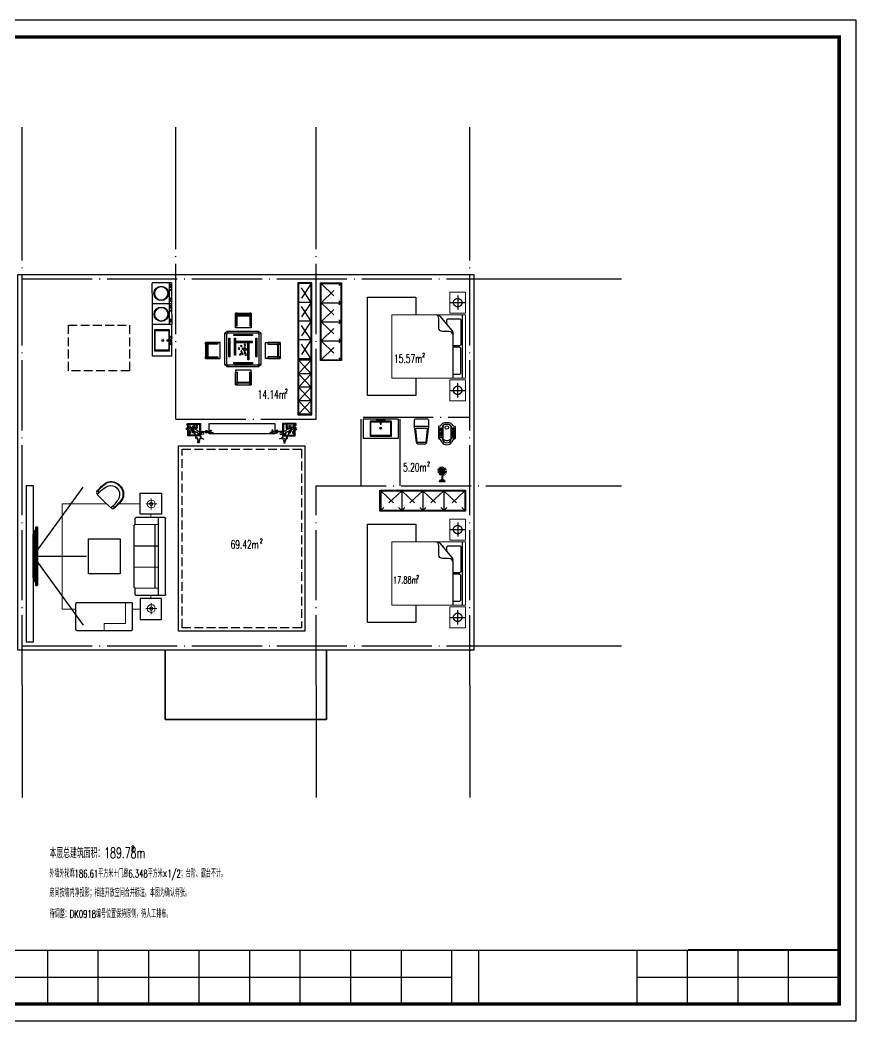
# Model space of a CAD drawing. Extents: x 21921 to 62241, y 14962 to 43474.
# Drawn here: x 38412 to 62241, y 14962 to 43474 of the extents above; entities that cross this region are included whole.
import ezdxf

# ---------------------------------------------------------------- set-up
doc = ezdxf.new("R2010")
doc.units = 0
doc.header["$LTSCALE"] = 1000
doc.header["$MEASUREMENT"] = 0
doc.linetypes.add('DASH', pattern=[0.35, 0.25, -0.1])
doc.linetypes.add('DOTE', pattern=[2.42, 2, -0.2, 0.02, -0.2])
for name, color, linetype in [('0-家具', 252, 'Continuous'), ('A-AXIS', 3, 'Continuous'), ('A-DOTE', 1, 'Continuous'), ('A-房间名称', 7, 'Continuous'), ('A-立面看线', 7, 'Continuous'), ('图框固定块', 3, 'Continuous'), ('平-家具', 252, 'Continuous')]:
    doc.layers.add(name, color=color, linetype=linetype)
doc.styles.add('_TCH_WINDOW', font='SIMPLEX', dxfattribs={"height": 3.5, "bigfont": 'GBCBIG'})
doc.styles.add('黑体', font='simhei.ttf', dxfattribs={"width": 0.8})

# ---------------------------------------------------------------- blocks, each defined once
blk = doc.blocks.new('A$C55307E0A')
for p, q in [((293, 651), (316, 742)), ((293, 650), (316, 741)), ((294, 806), (324, 857)), ((294, 806), (324, 856)), ((308, 784), (294, 806)), ((308, 785), (294, 806)), ((297, 650), (320, 742)), ((297, 649), (320, 741)), ((299, 806), (329, 856)), ((299, 806), (329, 855)), ((312, 786), (299, 806)), ((312, 787), (299, 806)), ((316, 742), (308, 785)), ((316, 741), (308, 784)), ((320, 742), (312, 787)), ((320, 741), (312, 786)), ((322, 891), (320, 969)), ((322, 892), (320, 969)), ((324, 857), (322, 892)), ((324, 856), (322, 891)), ((326, 892), (324, 969)), ((326, 892), (324, 968)), ((329, 855), (326, 892)), ((329, 856), (326, 892)), ((177, 262), (232, 369)), ((177, 261), (232, 368)), ((180, 259), (235, 367)), ((180, 258), (236, 366)), ((232, 368), (250, 395)), ((232, 369), (250, 395)), ((235, 367), (251, 390)), ((236, 366), (251, 390)), ((250, 395), (261, 392)), ((250, 395), (261, 392)), ((251, 390), (263, 387)), ((251, 390), (263, 387)), ((261, 392), (278, 435)), ((261, 392), (278, 435)), ((263, 387), (282, 434)), ((263, 387), (282, 433)), ((278, 435), (292, 480)), ((278, 435), (292, 479)), ((281, 290), (320, 405)), ((281, 289), (321, 404)), ((282, 433), (296, 479)), ((282, 434), (296, 479)), ((284, 563), (293, 651)), ((292, 480), (284, 563)), ((285, 563), (293, 650)), ((292, 479), (285, 563)), ((285, 288), (323, 401)), ((285, 287), (324, 400)), ((289, 563), (297, 650)), ((289, 563), (297, 649)), ((296, 479), (289, 563)), ((296, 479), (289, 563)), ((320, 405), (339, 405)), ((321, 404), (339, 404)), ((323, 401), (340, 401)), ((324, 400), (340, 400)), ((339, 404), (390, 431)), ((339, 405), (389, 431)), ((340, 400), (392, 428)), ((340, 401), (392, 428)), ((389, 431), (435, 491)), ((390, 431), (436, 490)), ((392, 428), (438, 487)), ((392, 428), (438, 487)), ((435, 491), (496, 517)), ((436, 490), (496, 517)), ((438, 487), (498, 513)), ((438, 487), (498, 513)), ((488, 350), (509, 361)), ((488, 351), (509, 361)), ((489, 347), (511, 358)), ((489, 346), (511, 357)), ((496, 517), (522, 525)), ((496, 517), (521, 525)), ((498, 513), (525, 522)), ((498, 513), (525, 522)), ((509, 361), (541, 386)), ((509, 361), (541, 385)), ((511, 357), (543, 382)), ((511, 358), (543, 382)), ((521, 525), (541, 573)), ((522, 525), (542, 572)), ((525, 522), (545, 571)), ((525, 522), (545, 571)), ((541, 573), (556, 622)), ((541, 386), (576, 403)), ((541, 385), (576, 402)), ((542, 572), (556, 622)), ((543, 382), (578, 399)), ((543, 382), (578, 399)), ((545, 571), (560, 621)), ((545, 571), (560, 621)), ((576, 402), (605, 413)), ((576, 403), (605, 413)), ((578, 399), (607, 410)), ((578, 399), (607, 409)), ((605, 413), (619, 427)), ((605, 413), (619, 427)), ((607, 410), (621, 424)), ((607, 409), (621, 423)), ((619, 427), (644, 434)), ((619, 427), (644, 434)), ((621, 423), (649, 431)), ((621, 424), (649, 431)), ((640, 444), (637, 455)), ((640, 445), (637, 455)), ((644, 434), (640, 445)), ((644, 434), (640, 444)), ((644, 446), (641, 457)), ((644, 446), (641, 456)), ((649, 431), (644, 446)), ((649, 431), (644, 446)), ((77, 216), (177, 262)), ((77, 216), (177, 261)), ((78, 213), (180, 259)), ((78, 212), (180, 258)), ((128, 203), (187, 234)), ((128, 202), (187, 233)), ((130, 199), (188, 230)), ((130, 199), (189, 229)), ((134, 180), (247, 218)), ((134, 180), (247, 218)), ((135, 176), (248, 214)), ((135, 176), (248, 214)), ((187, 234), (227, 241)), ((187, 233), (227, 240)), ((188, 230), (229, 237)), ((189, 229), (229, 236)), ((227, 241), (281, 290)), ((227, 240), (281, 289)), ((229, 237), (285, 288)), ((229, 236), (285, 287)), ((247, 218), (268, 222)), ((247, 218), (268, 221)), ((248, 214), (270, 218)), ((248, 214), (270, 217)), ((268, 221), (325, 267)), ((268, 222), (325, 267)), ((270, 217), (328, 264)), ((270, 218), (328, 264)), ((325, 267), (354, 302)), ((325, 267), (353, 302)), ((328, 264), (356, 298)), ((328, 264), (355, 298)), ((353, 302), (385, 302)), ((354, 302), (385, 302)), ((355, 298), (386, 298)), ((356, 298), (386, 297)), ((385, 302), (442, 337)), ((385, 302), (442, 336)), ((386, 298), (443, 333)), ((386, 297), (443, 332)), ((442, 337), (467, 337)), ((442, 336), (467, 336)), ((443, 333), (468, 333)), ((443, 332), (468, 332)), ((467, 337), (481, 351)), ((467, 336), (481, 350)), ((468, 333), (482, 347)), ((468, 332), (483, 346)), ((481, 351), (488, 351)), ((481, 350), (488, 350)), ((482, 347), (489, 347)), ((483, 346), (489, 346))]:
    blk.add_line(p, q)
at = {"linetype": 'ByBlock'}
for points in [[(450, 59), (0, 59), (0, 509), (450, 509)], [(420, 89), (30, 89), (30, 479), (420, 479)], [(415, 94), (35, 94), (35, 474), (415, 474)]]:
    blk.add_lwpolyline(points, close=True, dxfattribs=at)
for centre, major_axis, start_param, end_param in [((263, 872), (18.3, 18.3), 1.570796326795093, 7.853981633974677), ((263, 872), (18.3, 18.3), 1.570796326795093, 7.853981633974677), ((284, 720), (24.4, 24.4), 1.570796326794746, 7.853981633974332), ((319, 717), (24.4, 24.4), 1.570796326795043, 7.853981633974628), ((85, 366), (18.3, 18.3), 1.570796326795093, 7.853981633974677), ((85, 367), (18.3, 18.3), 1.570796326795093, 7.853981633974677), ((155, 365), (18.3, 18.3), 1.570796326794698, 7.853981633974283), ((155, 364), (18.3, 18.3), 1.570796326794696, 7.853981633974282), ((162, 345), (18.3, 18.3), 1.570796326794896, 7.853981633974483), ((162, 345), (18.3, 18.3), 1.570796326794896, 7.853981633974483), ((350, 568), (29.3, 29.3), 1.570796326794896, 7.853981633974483), ((350, 568), (29.3, 29.3), 1.570796326794896, 7.853981633974483), ((513, 354), (18.3, 18.3), 1.570796326794896, 7.853981633974483), ((513, 353), (18.3, 18.3), 1.570796326794896, 7.853981633974483), ((525, 522), (18.3, 18.3), 1.570796326794696, 7.853981633974282), ((525, 522), (18.3, 18.3), 1.570796326795093, 7.853981633974677), ((585, 452), (24.4, 24.4), 1.570796326795043, 7.853981633974628), ((665, 439), (24.4, 24.4), 1.570796326794746, 7.853981633974332), ((42, 53), (24.4, 24.4), 1.570796326794746, 7.853981633974332), ((108, 118), (24.4, 24.4), 1.570796326794746, 7.853981633974332), ((134, 261), (18.3, 18.3), 1.570796326794698, 7.853981633974283), ((134, 261), (18.3, 18.3), 1.570796326795093, 7.853981633974677), ((179, 165), (24.4, 24.4), 1.570796326795043, 7.853981633974628), ((191, 34), (24.4, 24.4), 1.570796326795043, 7.853981633974628), ((246, 212), (24.4, 24.4), 1.570796326794746, 7.853981633974332), ((283, 243), (24.4, 24.4), 1.570796326795043, 7.853981633974628), ((292, 99), (24.4, 24.4), 1.570796326795043, 7.853981633974628), ((317, 259), (24.4, 24.4), 1.570796326795043, 7.853981633974628), ((329, 128), (24.4, 24.4), 1.570796326795043, 7.853981633974628), ((371, 85), (24.4, 24.4), 1.570796326795043, 7.853981633974628)]:
    blk.add_ellipse(centre, major_axis=major_axis, ratio=1, start_param=start_param, end_param=end_param)
for points in [[(78, 253), (82, 257), (94, 264), (115, 300), (70, 284), (73, 263), (82, 251), (89, 254), (91, 255)], [(78, 253), (83, 256), (94, 263), (116, 299), (70, 284), (73, 262), (83, 251), (89, 254), (91, 255)]]:
    blk.add_open_spline(points, degree=3, knots=[0, 0, 0, 0, 18.939068, 45.64144, 76.750306, 92.899398, 105.831724, 112.480908, 112.480908, 112.480908, 112.480908])
blk = doc.blocks.new('juyy')
at = {"layer": '平-家具'}
blk.add_lwpolyline([(724658, -1216106), (726526, -1216106), (726526, -1216406), (724658, -1216406)], close=True, dxfattribs=at)
at = {"layer": '0-家具', "yscale": 0.7999999992549426, "zscale": 0.7999999992549426}
for p, xscale, rotation in [((724001, -1216106), 0.7999999992549426, 270.0000001553273), ((727155, -1216106), -0.7999999992549426, 89.99999984467273)]:
    blk.add_blockref('A$C55307E0A', p, dxfattribs=dict(at, xscale=xscale, rotation=rotation))
blk = doc.blocks.new('*U13')
for p, q in [((-1078, 0), (1077, 0)), ((-1108, -30), (-1108, -840)), ((1107, -30), (1107, -840)), ((-2109, -2527), (-2109, -977)), ((-2079, -947), (-1339, -947)), ((-1078, -870), (-907, -870)), ((-878, -900), (877, -900)), ((908, -870), (1077, -870)), ((500, -1296), (-500, -1296)), ((-500, -1296), (-500, -2196)), ((500, -2196), (500, -1296)), ((1415, -1532), (1380, -1567)), ((1380, -1567), (1570, -1758)), ((1761, -1948), (1570, -1758)), ((1796, -1913), (1761, -1948)), ((-500, -2196), (500, -2196))]:
    blk.add_line(p, q)
at = {"color": 8, "linetype": 'Continuous', "lineweight": 0}
for p, q in [((-1485, -253), (-1485, -568)), ((-907, -200), (-907, -870)), ((-302, -900), (-302, -200)), ((908, -200), (908, -870)), ((1494, -253), (1494, -568)), ((-1643, -411), (-1328, -411)), ((-1200, -422), (-1108, -422)), ((1200, -422), (1107, -422)), ((1336, -411), (1651, -411))]:
    blk.add_line(p, q, dxfattribs=at)
at = {"color": 8}
for p, q in [((-1108, -200), (1107, -200)), ((302, -900), (302, -200)), ((-907, -300), (908, -300))]:
    blk.add_line(p, q, dxfattribs=at)
for points in [[(-1800, -122), (-1200, -122), (-1200, -722), (-1800, -722)], [(1800, -722), (1800, -122), (1200, -122), (1200, -722)]]:
    blk.add_lwpolyline(points, close=True)
at = {"color": 8, "linetype": 'Continuous', "lineweight": 0}
for points in [[(-1500, -947), (-1500, -722)], [(1500, -722), (1500, -1331)], [(-1309, -1147), (-1909, -1147), (-1909, -1752), (-2109, -1752)], [(1500, -1688), (1500, -2950), (-1500, -2950), (-1500, -2557)]]:
    blk.add_lwpolyline(points, dxfattribs=at)
for points in [[(-1309, -2527), (-1309, -1147), (-1309, -977)], [(-2079, -2557), (-1909, -2557), (-1339, -2557)]]:
    blk.add_lwpolyline(points)
for centre, radius in [((-1485, -411), 112), ((-1485, -411), 45), ((1494, -411), 112), ((1494, -411), 45)]:
    blk.add_circle(centre, radius, dxfattribs=at)
for centre in [(1390, -1506), (1821, -1938)]:
    blk.add_circle(centre, 35.7)
for centre, radius, start, end in [((-1078, -30), 30, 90, 180), ((1077, -30), 30, 0, 90), ((-1078, -840), 30, 180, 270), ((1077, -840), 30, 270, 0), ((-2079, -977), 30, 90, 180), ((-1339, -977), 30, 0, 90), ((-878, -870), 30, 180, 270), ((877, -870), 30, 270, 0), ((2200, -2101), 1040, 122.145, 143.4036), ((2060, -2088), 852, 116.5367, 139.2237), ((1774, -1531), 335, 42.1576, 112.3255), ((1768, -1564), 254, 45.6073, 110.4154), ((1764, -1560), 254, 339.5846, 44.3927), ((1797, -1554), 335, 337.6745, 47.8424), ((1240, -1268), 852, 310.7763, 333.4633), ((1226, -1128), 1040, 306.5964, 327.855), ((-2079, -2527), 30, 180, 270), ((-1339, -2527), 30, 270, 0)]:
    blk.add_arc(centre, radius, start, end)
for centre, radius, start, end in [((2200, -2101), 1020, 122.2426, 141.8762), ((1774, -1531), 315, 42.1576, 112.0166), ((1797, -1554), 315, 337.9834, 47.8424), ((1226, -1128), 1020, 308.1238, 327.7574)]:
    blk.add_arc(centre, radius, start, end, dxfattribs=at)
blk = doc.blocks.new('设计行-电视')
at = {"color": 251, "linetype": 'DASH', "ltscale": 400}
for p, q in [((76528, 13447), (74729, 12147)), ((76698, 13447), (76698, 12047)), ((76868, 13447), (78668, 12147))]:
    blk.add_line(p, q, dxfattribs=at)
for p, q in [((75863, 13491), (77533, 13491)), ((75863, 13491), (75863, 13461)), ((77512, 13447), (75885, 13447)), ((77533, 13491), (77533, 13461))]:
    blk.add_line(p, q)
at = {"color": 250}
blk.add_line((75863, 13461), (77533, 13461), dxfattribs=at)
at = {"color": 8}
for p, q in [((76082, 13567), (75918, 13491)), ((76082, 13567), (77315, 13567)), ((77315, 13567), (77479, 13491))]:
    blk.add_line(p, q, dxfattribs=at)
at = {"color": 251}
for p, q in [((75942, 13502), (77455, 13502)), ((76046, 13527), (77351, 13527))]:
    blk.add_line(p, q, dxfattribs=at)
blk.add_ellipse((75885, 13461), major_axis=(-21.8, 0), ratio=0.666667, start_param=0, end_param=1.570796)
at = {"extrusion": (0, 0, -1)}
blk.add_ellipse((77512, 13461), major_axis=(21.8, 0), ratio=0.666667, start_param=0, end_param=1.570796, dxfattribs=at)
blk = doc.blocks.new('*U16')
at = {"color": 8, "linetype": 'DASH', "ltscale": 333}
for p, q in [((-1450, -225), (-1050, -225)), ((-1250, -425), (-1250, -25)), ((1450, -225), (1050, -225)), ((1250, -425), (1250, -25))]:
    blk.add_line(p, q, dxfattribs=at)
blk.add_line((-900, -100), (900, -100))
at = {"lineweight": 9}
for points in [[(-900, -2100), (900, -2100), (900, 0), (-900, 0)], [(1550, 0), (1550, -450), (950, -450), (950, 0)], [(-1550, 0), (-1550, -450), (-950, -450), (-950, 0)]]:
    blk.add_lwpolyline(points, close=True, dxfattribs=at)
at = {"color": 8}
for points in [[(-627, -534), (-740, -534, -0.414214), (-790, -484), (-790, -184, -0.414214), (-740, -134), (-70, -134, -0.414214), (-20, -184), (-20, -366)], [(790, -366), (790, -185, 0.414214), (740, -135), (70, -135, 0.414214), (20, -185), (20, -366)]]:
    blk.add_lwpolyline(points, format="xyb", dxfattribs=at)
for points in [[(-900, -809, -0.222259), (-864, -732), (-454, -389, -0.175773), (-390, -366), (900, -366)], [(-350, -366, 0.337868), (-426, -466), (-426, -662, -0.414214), (-526, -762), (-800, -762, 0.414214), (-900, -862)]]:
    blk.add_lwpolyline(points, format="xyb")
blk.add_lwpolyline([(900, -1413), (1400, -1413), (1400, -2800), (-1400, -2800), (-1400, -1413), (-900, -1413)], dxfattribs=at)
at = {"color": 8, "linetype": 'DASH', "ltscale": 333}
for centre in [(-1250, -225), (1250, -225)]:
    blk.add_circle(centre, 120, dxfattribs=at)
blk = doc.blocks.new('*U18')
for p, q in [((2440, 0), (0, 0)), ((0, 0), (0, -600)), ((2440, -600), (2440, 0)), ((0, -600), (2440, -600))]:
    blk.add_line(p, q)
at = {"color": 8, "linetype": 'Continuous'}
for p, q in [((2420, -20), (20, -20)), ((20, -20), (20, -580)), ((620, -20), (620, -580)), ((1220, -20), (1220, -580)), ((1820, -20), (1820, -580)), ((2420, -20), (2420, -580)), ((20, -580), (2420, -580))]:
    blk.add_line(p, q, dxfattribs=at)
at = {"color": 8, "linetype": 'DASH', "ltscale": 2}
for p, q in [((620, -20), (20, -580)), ((20, -20), (620, -580)), ((620, -20), (1220, -580)), ((1220, -20), (620, -580)), ((1820, -20), (1220, -580)), ((1220, -20), (1820, -580)), ((1820, -20), (2420, -580)), ((2420, -20), (1820, -580))]:
    blk.add_line(p, q, dxfattribs=at)
at = {"color": 8, "linetype": 'DASH', "ltscale": 90}
blk.add_line((2420, -20), (2420, -580), dxfattribs=at)
blk = doc.blocks.new('*U26')
for p, q in [((0, 449), (64, 512)), ((0, -449), (0, 449)), ((64, 512), (961, 512)), ((961, 512), (1025, 449)), ((1025, 449), (1025, -449)), ((64, -512), (0, -449)), ((961, -512), (64, -512)), ((1025, -449), (961, -512))]:
    blk.add_line(p, q)
at = {"color": 8}
for p, q in [((0, 449), (57, 425)), ((57, 425), (87, 456)), ((57, -425), (57, 425)), ((87, 456), (64, 512)), ((87, 456), (938, 456)), ((274, -172), (274, 304)), ((274, 304), (307, 304)), ((307, 304), (307, -172)), ((938, 456), (961, 512)), ((938, 456), (968, 425)), ((968, 425), (1025, 449)), ((968, 425), (968, -425)), ((312, 180), (312, 220)), ((312, 220), (782, 220)), ((782, 180), (312, 180)), ((409, 36), (384, 22)), ((384, 22), (404, -14)), ((429, 0), (409, 36)), ((469, 111), (447, 93)), ((447, 93), (473, 61)), ((495, 79), (469, 111)), ((473, 61), (495, 79)), ((494, 27), (482, 1)), ((482, 1), (520, -16)), ((531, 10), (494, 27)), ((520, -16), (531, 10)), ((581, 61), (543, 44)), ((543, 44), (554, 18)), ((571, 145), (549, 128)), ((549, 128), (574, 95)), ((554, 18), (592, 35)), ((596, 112), (571, 145)), ((574, 95), (596, 112)), ((592, 35), (581, 61)), ((615, 6), (582, -19)), ((632, -17), (615, 6)), ((653, -305), (653, 170)), ((653, 170), (689, 170)), ((689, 170), (689, -305)), ((782, 220), (782, 180)), ((307, -172), (274, -172)), ((404, -14), (429, 0)), ((451, -133), (416, -155)), ((416, -155), (431, -179)), ((431, -179), (466, -158)), ((466, -158), (451, -133)), ((482, -52), (455, -60)), ((455, -60), (466, -99)), ((466, -99), (493, -92)), ((489, -112), (475, -136)), ((475, -136), (510, -157)), ((493, -92), (482, -52)), ((525, -133), (489, -112)), ((510, -157), (525, -133)), ((551, -4), (527, -18)), ((527, -18), (548, -54)), ((548, -54), (572, -39)), ((582, -78), (548, -101)), ((548, -101), (563, -124)), ((572, -39), (551, -4)), ((563, -124), (598, -102)), ((607, -143), (573, -167)), ((573, -167), (589, -190)), ((582, -19), (599, -42)), ((598, -102), (582, -78)), ((589, -190), (623, -166)), ((599, -42), (632, -17)), ((623, -166), (607, -143)), ((0, -449), (57, -425)), ((87, -456), (57, -425)), ((87, -456), (64, -512)), ((938, -456), (87, -456)), ((689, -305), (653, -305)), ((968, -425), (938, -456)), ((938, -456), (961, -512)), ((968, -425), (1025, -449))]:
    blk.add_line(p, q, dxfattribs=at)
for points in [[(304, 600), (304, 1020), (754, 1020), (754, 600)], [(349, 664), (349, 1020), (304, 1020), (304, 664)], [(709, 945), (709, 975), (349, 975), (349, 945)], [(754, 664), (754, 1020), (709, 1020), (709, 664)], [(-134, 183), (-554, 183), (-554, -267), (-134, -267)], [(-198, 138), (-554, 138), (-554, 183), (-198, 183)], [(-479, -222), (-509, -222), (-509, 138), (-479, 138)], [(1159, 183), (1579, 183), (1579, -267), (1159, -267)], [(1223, 138), (1579, 138), (1579, 183), (1223, 183)], [(1504, -222), (1534, -222), (1534, 138), (1504, 138)], [(-198, -267), (-554, -267), (-554, -222), (-198, -222)], [(1223, -267), (1579, -267), (1579, -222), (1223, -222)], [(304, -600), (304, -1020), (754, -1020), (754, -600)], [(349, -664), (349, -1020), (304, -1020), (304, -664)], [(754, -664), (754, -1020), (709, -1020), (709, -664)], [(709, -945), (709, -975), (349, -975), (349, -945)]]:
    blk.add_lwpolyline(points, close=True)
for points in [[(112, -220), (112, 310), (142, 310), (142, -220)], [(257, 410), (787, 410), (787, 380), (257, 380)], [(887, -220), (887, 310), (917, 310), (917, -220)], [(257, -388), (787, -388), (787, -418), (257, -418)]]:
    blk.add_lwpolyline(points, close=True, dxfattribs=at)
blk = doc.blocks.new('*U27')
for p, q in [((2180, 0), (0, 0)), ((0, 0), (0, -400)), ((2180, -400), (2180, 0)), ((0, -400), (2180, -400))]:
    blk.add_line(p, q)
at = {"color": 8, "linetype": 'Continuous'}
for p, q in [((2160, -20), (20, -20)), ((20, -20), (20, -380)), ((555, -20), (555, -380)), ((1090, -20), (1090, -380)), ((1625, -20), (1625, -380)), ((2160, -20), (2160, -380)), ((20, -380), (2160, -380))]:
    blk.add_line(p, q, dxfattribs=at)
at = {"color": 8, "linetype": 'DASH', "ltscale": 2}
for p, q in [((555, -20), (20, -380)), ((20, -20), (555, -380)), ((555, -20), (1090, -380)), ((1090, -20), (555, -380)), ((1625, -20), (1090, -380)), ((1090, -20), (1625, -380)), ((1625, -20), (2160, -380)), ((2160, -20), (1625, -380))]:
    blk.add_line(p, q, dxfattribs=at)
at = {"color": 8, "linetype": 'DASH', "ltscale": 90}
blk.add_line((2160, -20), (2160, -380), dxfattribs=at)
blk = doc.blocks.new('*U28')
for p, q in [((1580, 0), (0, 0)), ((0, 0), (0, -400)), ((1580, -400), (1580, 0)), ((0, -400), (1580, -400))]:
    blk.add_line(p, q)
at = {"color": 8, "linetype": 'Continuous'}
for p, q in [((1560, -20), (20, -20)), ((20, -20), (20, -380)), ((405, -20), (405, -380)), ((790, -20), (790, -380)), ((1175, -20), (1175, -380)), ((1560, -20), (1560, -380)), ((20, -380), (1560, -380))]:
    blk.add_line(p, q, dxfattribs=at)
at = {"color": 8, "linetype": 'DASH', "ltscale": 2}
for p, q in [((405, -20), (20, -380)), ((20, -20), (405, -380)), ((405, -20), (790, -380)), ((790, -20), (405, -380)), ((1175, -20), (790, -380)), ((790, -20), (1175, -380)), ((1175, -20), (1560, -380)), ((1560, -20), (1175, -380))]:
    blk.add_line(p, q, dxfattribs=at)
at = {"color": 8, "linetype": 'DASH', "ltscale": 90}
blk.add_line((1560, -20), (1560, -380), dxfattribs=at)
blk = doc.blocks.new('*U29')
for p, q in [((2212, 0), (0, 0)), ((0, 0), (0, -600)), ((2212, -600), (2212, 0)), ((0, -600), (2212, -600))]:
    blk.add_line(p, q)
at = {"color": 8, "linetype": 'Continuous'}
for p, q in [((2192, -20), (20, -20)), ((20, -20), (20, -580)), ((563, -20), (563, -580)), ((1106, -20), (1106, -580)), ((1649, -20), (1649, -580)), ((2192, -20), (2192, -580)), ((20, -580), (2192, -580))]:
    blk.add_line(p, q, dxfattribs=at)
at = {"color": 8, "linetype": 'DASH', "ltscale": 2}
for p, q in [((563, -20), (20, -580)), ((20, -20), (563, -580)), ((563, -20), (1106, -580)), ((1106, -20), (563, -580)), ((1649, -20), (1106, -580)), ((1106, -20), (1649, -580)), ((1649, -20), (2192, -580)), ((2192, -20), (1649, -580))]:
    blk.add_line(p, q, dxfattribs=at)
at = {"color": 8, "linetype": 'DASH', "ltscale": 90}
blk.add_line((2192, -20), (2192, -580), dxfattribs=at)
blk = doc.blocks.new('A$C240E34F7')
at = {"layer": '图框固定块'}
h = blk.add_hatch(color=256, dxfattribs=at)
h.dxf.hatch_style = 1
h.paths.add_polyline_path([(7, 946), (6, 951), (6, 955), (6, 960), (13, 973), (15, 975), (33, 979), (38, 979), (54, 973), (55, 972), (61, 958), (61, 945), (12, 945)], flags=16)
h.paths.add_polyline_path([(125, 927), (130, 927), (130, 954), (125, 954), (125, 950), (124, 946), (119, 945), (65, 945), (65, 958), (130, 979), (130, 996), (125, 996), (125, 992), (124, 989), (120, 986), (64, 968), (64, 970), (55, 983), (50, 986), (31, 990), (24, 989), (9, 982), (5, 976), (1, 961), (1, 927), (6, 927), (6, 931), (7, 934), (12, 936), (119, 936), (124, 934), (125, 931)])
h = blk.add_hatch(color=256, dxfattribs=at)
h.dxf.hatch_style = 1
h.paths.add_polyline_path([(28, 835), (27, 838), (1, 832), (1, 773), (6, 773), (6, 776), (7, 780), (12, 781), (119, 781), (124, 780), (125, 777), (125, 773), (130, 773), (130, 834), (100, 840), (99, 837), (104, 836), (118, 828), (120, 826), (125, 812), (125, 796), (124, 793), (119, 791), (63, 791), (63, 808), (67, 817), (79, 820), (82, 820), (82, 823), (39, 823), (39, 820), (43, 820), (55, 817), (58, 808), (58, 791), (12, 791), (7, 793), (6, 796), (6, 813), (11, 825), (13, 826)])
h = blk.add_hatch(color=256, dxfattribs=at)
h.paths.add_polyline_path([(462, 1008), (174, 1008), (174, 720), (462, 720)])
h.paths.add_polyline_path([(822, 1008), (534, 1008), (534, 720), (711, 720, -0.070732), (822, 821)])
h.paths.add_polyline_path([(1182, 1008), (894, 1008), (894, 862, -0.139684), (1182, 910)])
h.paths.add_polyline_path([(462, 648), (174, 648), (174, 360), (462, 360)])
h.paths.add_polyline_path([(661, 648), (534, 648), (534, 360), (589, 360, -0.142119)])
h.paths.add_polyline_path([(597, 288), (534, 288), (534, 0), (749, 0, -0.156548)])
h.paths.add_polyline_path([(462, 288), (174, 288), (174, 0), (462, 0)])
h = blk.add_hatch(color=256, dxfattribs=at)
h.dxf.hatch_style = 1
h.paths.add_polyline_path([(6, 617), (1, 617), (1, 643), (6, 643), (6, 640), (8, 636), (14, 636), (100, 653), (100, 654), (16, 672), (8, 672), (6, 667), (6, 666), (1, 666), (1, 687), (6, 687), (6, 685), (8, 681), (16, 677), (130, 652), (130, 649), (69, 637), (38, 631), (17, 627), (8, 625), (6, 620)])
h = blk.add_hatch(color=256, dxfattribs=at)
h.dxf.hatch_style = 1
h.paths.add_polyline_path([(28, 528), (27, 531), (1, 525), (1, 466), (6, 466), (6, 469), (7, 473), (12, 474), (119, 474), (124, 473), (125, 469), (125, 466), (130, 466), (130, 526), (100, 533), (99, 530), (104, 529), (118, 520), (120, 519), (125, 505), (125, 489), (124, 486), (119, 484), (63, 484), (63, 501), (67, 510), (79, 513), (82, 513), (82, 516), (39, 516), (39, 513), (43, 513), (55, 510), (58, 501), (58, 484), (12, 484), (7, 486), (6, 489), (6, 506), (11, 518), (13, 519)])
h = blk.add_hatch(color=256, dxfattribs=at)
h.dxf.hatch_style = 1
h.paths.add_polyline_path([(7, 332), (6, 336), (6, 341), (6, 346), (13, 359), (15, 360), (33, 364), (38, 364), (54, 358), (55, 358), (61, 344), (61, 331), (12, 331)], flags=16)
h.paths.add_polyline_path([(125, 313), (130, 313), (130, 339), (125, 339), (125, 336), (124, 332), (119, 331), (65, 331), (65, 343), (130, 364), (130, 381), (125, 381), (125, 378), (124, 375), (120, 372), (65, 354), (64, 356), (55, 369), (50, 372), (32, 375), (24, 375), (9, 368), (5, 362), (2, 346), (2, 313), (6, 313), (6, 316), (7, 320), (12, 321), (119, 321), (124, 320), (125, 316)])
h = blk.add_hatch(color=256, dxfattribs=at)
h.dxf.hatch_style = 1
h.paths.add_polyline_path([(5, 193), (7, 201), (21, 210), (26, 212), (43, 215), (64, 216), (65, 216), (79, 215), (99, 213), (113, 210), (120, 205), (127, 193), (125, 187), (112, 177), (105, 174), (87, 171), (67, 170), (65, 170), (64, 170), (54, 170), (34, 172), (20, 176), (11, 181)], flags=16)
h.paths.add_polyline_path([(0, 193), (4, 206), (18, 217), (19, 217), (35, 223), (54, 226), (65, 226), (86, 225), (104, 221), (113, 217), (127, 206), (131, 193), (127, 180), (113, 169), (98, 163), (80, 160), (65, 159), (45, 161), (27, 165), (18, 169), (5, 179)])
h = blk.add_hatch(color=256, dxfattribs=at)
h.dxf.hatch_style = 1
h.paths.add_polyline_path([(38, 23), (12, 23), (7, 25), (6, 28), (6, 46), (12, 60), (14, 62), (30, 71), (29, 74), (2, 67), (2, 4), (6, 4), (6, 7), (7, 12), (12, 13), (40, 13)])
h.paths.add_polyline_path([(130, 33), (125, 33), (125, 28), (124, 25), (119, 23), (65, 23), (65, 43), (69, 52), (83, 54), (86, 54), (86, 58), (42, 58), (42, 54), (46, 54), (56, 52), (60, 43), (60, 23), (38, 23), (40, 13), (119, 13), (124, 12), (125, 8), (125, 4), (130, 4)])
for points in [[(125, 927), (130, 927), (130, 954), (125, 954), (125, 950), (124, 946), (119, 945), (65, 945), (65, 958), (130, 979), (130, 996), (125, 996), (125, 992), (124, 989), (120, 986), (64, 968), (64, 970), (55, 983), (50, 986), (31, 990), (24, 989), (9, 982), (5, 976), (1, 961), (1, 927), (6, 927), (6, 931), (7, 934), (12, 936), (119, 936), (124, 934), (125, 931), (125, 927)], [(28, 835), (27, 838), (1, 832), (1, 773), (6, 773), (6, 776), (7, 780), (12, 781), (119, 781), (124, 780), (125, 777), (125, 773), (130, 773), (130, 834), (100, 840), (99, 837), (104, 836), (118, 828), (120, 826), (125, 812), (125, 796), (124, 793), (119, 791), (63, 791), (63, 808), (67, 817), (79, 820), (82, 820), (82, 823), (39, 823), (39, 820), (43, 820), (55, 817), (58, 808), (58, 791), (12, 791), (7, 793), (6, 796), (6, 813), (11, 825), (13, 826), (28, 835)], [(7, 946), (6, 951), (6, 955), (6, 960), (13, 973), (15, 975), (33, 979), (38, 979), (54, 973), (55, 972), (61, 958), (61, 945), (12, 945), (7, 946)], [(6, 617), (1, 617), (1, 643), (6, 643), (6, 640), (8, 636), (14, 636), (100, 653), (100, 654), (16, 672), (8, 672), (6, 667), (6, 666), (1, 666), (1, 687), (6, 687), (6, 685), (8, 681), (16, 677), (130, 652), (130, 649), (69, 637), (38, 631), (17, 627), (8, 625), (6, 620), (6, 617)], [(28, 528), (27, 531), (1, 525), (1, 466), (6, 466), (6, 469), (7, 473), (12, 474), (119, 474), (124, 473), (125, 469), (125, 466), (130, 466), (130, 526), (100, 533), (99, 530), (104, 529), (118, 520), (120, 519), (125, 505), (125, 489), (124, 486), (119, 484), (63, 484), (63, 501), (67, 510), (79, 513), (82, 513), (82, 516), (39, 516), (39, 513), (43, 513), (55, 510), (58, 501), (58, 484), (12, 484), (7, 486), (6, 489), (6, 506), (11, 518), (13, 519), (28, 528)], [(125, 313), (130, 313), (130, 339), (125, 339), (125, 336), (124, 332), (119, 331), (65, 331), (65, 343), (130, 364), (130, 381), (125, 381), (125, 378), (124, 375), (120, 372), (65, 354), (64, 356), (55, 369), (50, 372), (32, 375), (24, 375), (9, 368), (5, 362), (2, 346), (2, 313), (6, 313), (6, 316), (7, 320), (12, 321), (119, 321), (124, 320), (125, 316), (125, 313)], [(0, 193), (0, 193), (4, 206), (18, 217), (19, 217), (35, 223), (54, 226), (65, 226), (86, 225), (104, 221), (113, 217), (127, 206), (131, 193), (127, 180), (113, 169), (98, 163), (80, 160), (65, 159), (45, 161), (27, 165), (18, 169), (5, 179), (0, 193)], [(130, 4), (130, 33), (125, 33), (125, 28), (124, 25), (119, 23), (65, 23), (65, 43), (69, 52), (83, 54), (86, 54), (86, 58), (42, 58), (42, 54), (46, 54), (56, 52), (60, 43), (60, 23), (12, 23), (7, 25), (6, 28), (6, 46), (12, 60), (14, 62), (30, 71), (29, 74), (2, 67), (2, 4), (6, 4), (6, 7), (7, 12), (12, 13), (119, 13), (124, 12), (125, 8), (125, 4), (130, 4)], [(5, 193), (7, 201), (21, 210), (26, 212), (43, 215), (64, 216), (65, 216), (79, 215), (99, 213), (113, 210), (120, 205), (127, 193), (125, 187), (112, 177), (105, 174), (87, 171), (67, 170), (65, 170), (64, 170), (54, 170), (34, 172), (20, 176), (11, 181), (5, 193)], [(7, 332), (6, 336), (6, 341), (6, 346), (13, 359), (15, 360), (33, 364), (38, 364), (54, 358), (55, 358), (61, 344), (61, 331), (12, 331), (7, 332)]]:
    blk.add_lwpolyline(points, dxfattribs=at)
for points in [[(174, 1008), (462, 1008), (462, 720), (174, 720)], [(534, 1008), (822, 1008), (822, 720), (534, 720)], [(894, 1008), (1182, 1008), (1182, 720), (894, 720)], [(174, 648), (462, 648), (462, 360), (174, 360)], [(534, 648), (822, 648), (822, 360), (534, 360)], [(894, 648), (1182, 648), (1182, 360), (894, 360)], [(174, 288), (462, 288), (462, 0), (174, 0)], [(534, 288), (822, 288), (822, 0), (534, 0)], [(894, 288), (1182, 288), (1182, 0), (894, 0)]]:
    blk.add_lwpolyline(points, close=True, dxfattribs=at)
for start, end in [(124.211, 140.3946), (83.4741, 115.2814), (149.8468, 182.2014), (189.9967, 225.586)]:
    blk.add_arc((1121, 380), 533, start, end, dxfattribs=at)
blk = doc.blocks.new('A$C8c0ea779')
h = blk.add_hatch(color=256)
edge = h.paths.add_edge_path()
edge.add_line((576, 273), (576, 408))
edge.add_line((576, 408), (441, 408))
edge.add_line((441, 408), (441, 273))
edge.add_line((441, 273), (576, 273))
blk.add_hatch(color=256).paths.add_polyline_path([(4219, 273), (4219, 408), (4084, 408), (4084, 273)])
for p, q in [((7520, 1620), (39020, 1620)), ((7520, 20), (7520, 1620)), ((9020, 20), (9020, 1620)), ((14020, 20), (14020, 1620)), ((14020, 20), (14020, 1620)), ((15520, 20), (15520, 1620)), ((17020, 20), (17020, 1620)), ((18520, 20), (18520, 1620)), ((18520, 20), (18520, 1620)), ((20020, 20), (20020, 1620)), ((21520, 20), (21520, 1620)), ((23020, 20), (23020, 1620)), ((24520, 20), (24520, 1620)), ((26020, 20), (26020, 1620)), ((27520, 20), (27520, 1620)), ((28320, 20), (28320, 1620)), ((33020, 20), (33020, 1620)), ((34520, 20), (34520, 1620)), ((34540, 1640), (39040, 1640)), ((36020, 20), (36020, 1620)), ((37520, 20), (37520, 1620)), ((7520, 820), (14020, 820)), ((14020, 820), (27520, 820)), ((33020, 820), (39020, 820))]:
    blk.add_line(p, q)
at = {"const_width": 40}
blk.add_lwpolyline([(20, 1620), (20, 20), (39020, 20), (39020, 1620)], close=True, dxfattribs=at)
for points in [[(441, 273), (576, 273), (576, 408), (441, 408)], [(4084, 273), (4219, 273), (4219, 408), (4084, 408)]]:
    blk.add_lwpolyline(points, close=True)
at = {"xscale": 0.8134920634920639, "yscale": 0.8134920634920639, "zscale": 0.8134920634920639}
blk.add_blockref('A$C240E34F7', (451, 633), dxfattribs=at)
at = {"style": '黑体'}
for s, height, width, p in [('湖南方圆乡墅建设设计有限公司', 333.33, 0.8, (1672, 1108)), ('FANGYUAN', 262.9, 0.67, (1710, 633)), ('VILLA', 262.9, 0.67, (2831, 633)), ('CONSTRUCTON', 262.87, 0.67, (3573, 633)), ('DESIGN', 262.9, 0.67, (5202, 633)), ('CO.,', 262.9, 0.67, (6099, 633)), ('LTD', 262.9, 0.67, (6615, 633)), ('@', 263, 0.67, (5035, 633))]:
    blk.add_text(s, height=height, dxfattribs=dict(at, width=width)).set_placement(p)
blk = doc.blocks.new('*U65')
at = {"linetype": 'Continuous'}
for p, q in [((451, 0), (-451, 0)), ((-451, 0), (-451, -550)), ((451, 0), (451, -550)), ((451, -550), (-451, -550))]:
    blk.add_line(p, q, dxfattribs=at)
for p, q in [((-300, -61), (-300, -490)), ((-102, -61), (-300, -61)), ((-130, -15), (-130, 0)), ((-102, -15), (-130, -15)), ((-63, -15), (-90, -15)), ((-14, -61), (-90, -61)), ((-63, -15), (-63, 0)), ((-45, -29), (-45, 0)), ((-14, -29), (-45, -29)), ((14, -21), (14, -116)), ((44, -29), (14, -29)), ((90, -61), (14, -61)), ((44, -29), (44, 0)), ((63, -15), (63, 0)), ((63, -15), (90, -15)), ((102, -15), (130, -15)), ((300, -61), (102, -61)), ((130, -15), (130, 0)), ((300, -61), (300, -490)), ((-300, -490), (300, -490))]:
    blk.add_line(p, q)
at = {"color": 8, "linetype": 'Continuous'}
blk.add_lwpolyline([(14, -81), (280, -81), (280, -470), (-280, -470), (-280, -81), (-14, -81)], dxfattribs=at)
for points in [[(-102, -69), (-102, 0), (-90, 0), (-90, -69)], [(14, -140), (14, -5), (-14, -5), (-14, -140)], [(102, -69), (102, 0), (90, 0), (90, -69)]]:
    blk.add_lwpolyline(points, close=True)
for centre in [(-96, -6), (96, -6)]:
    blk.add_circle(centre, 6.17)
for radius in [25, 15]:
    blk.add_circle((0, -256), radius, dxfattribs=at)
blk = doc.blocks.new('*U64')
blk.add_line((-298, 0), (-298, -550))
at = {"color": 8, "lineweight": 0}
for p, q in [((-297, -63), (297, -63)), ((-297, -69), (297, -69))]:
    blk.add_line(p, q, dxfattribs=at)
blk.add_lwpolyline([(-297, 0), (297, 0), (297, -550), (-297, -550)])
blk.add_lwpolyline([(128, -37), (227, -37), (227, -24), (128, -24)], close=True, dxfattribs=at)
for centre, radius in [((-242, -30), 16.8), ((-186, -30), 16.8), ((-1, -297), 185), ((-103, -30), 16.8)]:
    blk.add_circle(centre, radius, dxfattribs=at)
blk.add_circle((-1, -297), 205)
blk = doc.blocks.new('*U67')
at = {"linetype": 'Continuous'}
for p, q in [((500, 0), (-500, 0)), ((-500, 0), (-500, -550)), ((500, 0), (500, -550)), ((500, -550), (-500, -550))]:
    blk.add_line(p, q, dxfattribs=at)
for p, q in [((-300, -61), (-300, -490)), ((-102, -61), (-300, -61)), ((-130, -15), (-130, 0)), ((-102, -15), (-130, -15)), ((-63, -15), (-90, -15)), ((-14, -61), (-90, -61)), ((-63, -15), (-63, 0)), ((-45, -29), (-45, 0)), ((-14, -29), (-45, -29)), ((14, -21), (14, -116)), ((44, -29), (14, -29)), ((90, -61), (14, -61)), ((44, -29), (44, 0)), ((63, -15), (63, 0)), ((63, -15), (90, -15)), ((102, -15), (130, -15)), ((300, -61), (102, -61)), ((130, -15), (130, 0)), ((300, -61), (300, -490)), ((-300, -490), (300, -490))]:
    blk.add_line(p, q)
at = {"color": 8, "linetype": 'Continuous'}
blk.add_lwpolyline([(14, -81), (280, -81), (280, -470), (-280, -470), (-280, -81), (-14, -81)], dxfattribs=at)
for points in [[(-102, -69), (-102, 0), (-90, 0), (-90, -69)], [(14, -140), (14, -5), (-14, -5), (-14, -140)], [(102, -69), (102, 0), (90, 0), (90, -69)]]:
    blk.add_lwpolyline(points, close=True)
for centre in [(-96, -6), (96, -6)]:
    blk.add_circle(centre, 6.17)
for radius in [25, 15]:
    blk.add_circle((0, -256), radius, dxfattribs=at)
blk = doc.blocks.new('*U56')
at = {"color": 251, "linetype": 'DASH', "ltscale": 60}
for p, q in [((-80, -267), (-123, -249)), ((-61, -239), (-94, -206)), ((-33, -220), (-51, -177)), ((34, -219), (52, -176)), ((62, -238), (95, -205)), ((81, -266), (124, -249)), ((-86, -300), (-133, -300)), ((-79, -334), (-122, -351)), ((-61, -362), (-93, -395)), ((-32, -381), (-50, -423)), ((1, -387), (1, -433)), ((34, -380), (52, -423)), ((63, -361), (96, -394)), ((81, -333), (124, -351)), ((88, -300), (134, -300))]:
    blk.add_line(p, q, dxfattribs=at)
at = {"color": 8, "linetype": 'DASH', "ltscale": 60}
for p, q in [((-36, -285), (-80, -267)), ((-27, -272), (-61, -239)), ((-15, -263), (-33, -220)), ((16, -263), (34, -219)), ((29, -272), (62, -238)), ((38, -285), (81, -266)), ((-39, -300), (-86, -300)), ((-36, -315), (-79, -334)), ((-27, -328), (-61, -362)), ((-14, -337), (-32, -381)), ((1, -340), (1, -387)), ((16, -337), (34, -380)), ((29, -328), (63, -361)), ((38, -315), (81, -333)), ((41, -300), (88, -300))]:
    blk.add_line(p, q, dxfattribs=at)
at = {"color": 8}
for p, q in [((-60, -21), (-58, -45)), ((-58, -45), (-56, -45)), ((-56, -13), (-56, -7)), ((-52, -45), (-33, -45)), ((-32, -13), (-32, -7)), ((32, -13), (32, -7)), ((52, -45), (33, -45)), ((56, -13), (56, -7)), ((58, -45), (56, -45)), ((60, -21), (58, -45))]:
    blk.add_line(p, q, dxfattribs=at)
for p, q in [((-11, -300), (-11, -7)), ((13, -300), (13, -7))]:
    blk.add_line(p, q)
blk.add_lwpolyline([(-80, 0), (-80, -5, 2.688214), (-74, -7), (75, -7, 2.688214), (80, -5), (80, 0)], format="xyb", close=True)
for points in [[(-61, -20), (-61, -13), (-26, -13), (-29, -48), (-33, -48)], [(-52, -48), (-56, -48)], [(61, -20), (61, -13), (26, -13), (29, -48), (33, -48)], [(52, -48), (56, -48)]]:
    blk.add_lwpolyline(points, dxfattribs=at)
for points in [[(-61, -20, -0.246515), (-57, -27), (-56, -48)], [(-52, -48), (-50, -27, -1), (-35, -27), (-33, -48)], [(52, -48), (50, -27, 1), (35, -27), (33, -48)], [(61, -20, 0.246515), (57, -27), (56, -48)]]:
    blk.add_lwpolyline(points, format="xyb", dxfattribs=at)
for radius, start, end in [(40, 107.6267, 72.7115), (12, 180.1691, 0.1691)]:
    blk.add_arc((1, -300), radius, start, end)
at = {"color": 250}
blk.add_arc((1, -300), 30, 113.7473, 66.5909, dxfattribs=at)
blk = doc.blocks.new('*U62')
blk.add_line((-190, -210), (190, -210))
blk.add_lwpolyline([(-209, -214, -0.041757), (-210, -206), (-210, -50, -0.414214), (-160, 0), (160, 0, -0.414214), (210, -50), (210, -206, -0.041757), (209, -214), (152, -658, -0.366124), (102, -700), (-102, -700, -0.366124), (-152, -658), (-209, -214)], format="xyb")
at = {"color": 8}
blk.add_lwpolyline([(-102, -670), (102, -670, 0.366124), (122, -653), (164, -283, 0.463996), (144, -259), (-144, -259, 0.463996), (-164, -283), (-122, -653, 0.366124), (-102, -670)], format="xyb", dxfattribs=at)
for centre, start, end in [((-190, -190), 180, 270), ((190, -190), 270, 360)]:
    blk.add_arc(centre, 20, start, end)
blk = doc.blocks.new('*U54')
for p, q in [((70, 0), (-70, 0)), ((-242, -113), (-242, -431)), ((-120, -95), (-120, -449)), ((70, -45), (-70, -45)), ((120, -95), (120, -449)), ((242, -113), (242, -431))]:
    blk.add_line(p, q)
at = {"color": 8, "ltscale": 200}
for p, q in [((-212, -149), (-153, -149)), ((-153, -166), (-212, -166)), ((-212, -200), (-153, -200)), ((-153, -217), (-212, -217)), ((-212, -250), (-153, -250)), ((-153, -267), (-212, -267)), ((-110, -95), (-110, -449)), ((110, -95), (110, -449)), ((212, -149), (153, -149)), ((153, -166), (212, -166)), ((212, -200), (153, -200)), ((153, -217), (212, -217)), ((212, -250), (153, -250)), ((153, -267), (212, -267)), ((-212, -301), (-153, -301)), ((-153, -318), (-212, -318)), ((-212, -351), (-153, -351)), ((-153, -368), (-212, -368)), ((-212, -402), (-153, -402)), ((-153, -419), (-212, -419)), ((212, -301), (153, -301)), ((153, -318), (212, -318)), ((212, -351), (153, -351)), ((153, -368), (212, -368)), ((212, -402), (153, -402)), ((153, -419), (212, -419))]:
    blk.add_line(p, q, dxfattribs=at)
blk.add_circle((0, -128), 50, dxfattribs=at)
for centre, radius, start, end in [((-70, -95), 95.3, 90, 156.9313), ((70, -95), 95.3, 23.0687, 90), ((-221, -113), 20.2, 100.137, 180), ((-249, 43), 139, 280.137, 308.1081), ((-176, -50), 20.2, 308.1081, 336.9313), ((-70, -95), 50.5, 90, 180), ((70, -95), 50.5, 0, 90), ((176, -50), 20.2, 203.0687, 231.8919), ((249, 43), 139, 231.8919, 259.863), ((221, -113), 20.2, 0, 79.863), ((-221, -431), 20.2, 180, 259.863), ((-355, -656), 243, 26.1025, 57.7527), ((3, -452), 170, 214.9928, 269.0254), ((0, -449), 120, 180, 0), ((-3, -452), 170, 270.9746, 325.0072), ((355, -656), 243, 122.2473, 153.8975), ((221, -431), 20.2, 280.137, 0)]:
    blk.add_arc(centre, radius, start, end)
for centre, radius, start, end in [((-215, -158), 8.86, 73.7392, 286.2608), ((-215, -208), 8.86, 73.7392, 286.2608), ((-215, -259), 8.86, 73.7392, 286.2608), ((-150, -158), 8.86, 253.7392, 106.2608), ((-150, -208), 8.86, 253.7392, 106.2608), ((-150, -259), 8.86, 253.7392, 106.2608), ((-59, -95), 50.5, 90, 180), ((59, -95), 50.5, 0, 90), ((150, -158), 8.86, 73.7392, 286.2608), ((150, -208), 8.86, 73.7392, 286.2608), ((150, -259), 8.86, 73.7392, 286.2608), ((215, -158), 8.86, 253.7392, 106.2608), ((215, -208), 8.86, 253.7392, 106.2608), ((215, -259), 8.86, 253.7392, 106.2608), ((-215, -309), 8.86, 73.7392, 286.2608), ((-215, -360), 8.86, 73.7392, 286.2608), ((-215, -410), 8.86, 73.7392, 286.2608), ((-150, -309), 8.86, 253.7392, 106.2608), ((-150, -360), 8.86, 253.7392, 106.2608), ((-150, -410), 8.86, 253.7392, 106.2608), ((0, -367), 137, 216.6792, 323.3208), ((150, -309), 8.86, 73.7392, 286.2608), ((150, -360), 8.86, 73.7392, 286.2608), ((150, -410), 8.86, 73.7392, 286.2608), ((215, -309), 8.86, 253.7392, 106.2608), ((215, -360), 8.86, 253.7392, 106.2608), ((215, -410), 8.86, 253.7392, 106.2608)]:
    blk.add_arc(centre, radius, start, end, dxfattribs=at)

msp = doc.modelspace()

# ---------------------------------------------------------------- linework, layer by layer
at = {"layer": 'A-AXIS', "color": 3, "linetype": 'Continuous'}
for p, q in [((38472, 37225), (38472, 40425)), ((42852, 37225), (42852, 40425)), ((46852, 37225), (46852, 40425)), ((51232, 37225), (51232, 40425)), ((52352, 36105), (55552, 36105)), ((52352, 30205), (55552, 30205)), ((52352, 25645), (55552, 25645)), ((38472, 24525), (38472, 21325)), ((46852, 24525), (46852, 21325)), ((51232, 24525), (51232, 21325))]:
    msp.add_line(p, q, dxfattribs=at)
at = {"layer": 'A-DOTE', "linetype": 'DOTE'}
for p, q in [((38472, 24525), (38472, 37225)), ((42852, 32105), (42852, 37225)), ((46852, 32105), (46852, 37225)), ((51232, 24525), (51232, 37225)), ((38472, 36105), (52352, 36105)), ((42852, 32105), (46852, 32105)), ((48132, 30205), (48132, 32105)), ((48192, 32165), (51232, 32165)), ((49252, 30205), (49252, 32105)), ((46852, 24525), (46852, 30205)), ((46852, 30205), (52352, 30205)), ((38472, 25645), (52352, 25645))]:
    msp.add_line(p, q, dxfattribs=at)
at = {"layer": 'A-立面看线'}
for points in [[(21921, 14962), (62241, 14962), (62241, 43474), (21921, 43474)], [(42932, 31345), (46532, 31345), (46532, 26065), (42932, 26065)], [(38792, 30205), (38592, 30205), (38592, 25765), (38792, 25765)]]:
    msp.add_lwpolyline(points, close=True, dxfattribs=at)
at = {"layer": 'A-立面看线', "const_width": 96}
msp.add_lwpolyline([(24321, 15442), (61761, 15442), (61761, 42994), (24321, 42994)], close=True, dxfattribs=at)
at = {"layer": 'A-立面看线'}
for points in [[(38352, 36225), (51352, 36225), (51352, 25525), (47152, 25525), (47152, 23545), (42552, 23545), (42552, 25525), (38352, 25525), (38352, 36225)], [(47152, 23545), (47152, 25525), (46732, 25525), (46732, 25525), (42972, 25525), (42972, 25525), (42552, 25525), (42552, 23545), (47152, 23545)]]:
    msp.add_lwpolyline(points, dxfattribs=at)
at = {"layer": 'A-立面看线', "linetype": 'DASH'}
for points in [[(39792, 34785), (41532, 34785), (41532, 33485), (39792, 33485)], [(43032, 31245), (46432, 31245), (46432, 26165), (43032, 26165)]]:
    msp.add_lwpolyline(points, close=True, dxfattribs=at)

# ---------------------------------------------------------------- block references
at = {"layer": 'A-立面看线'}
for name, p, rotation in [('*U64', (42733, 35687), 270.2134209083259), ('*U27', (46732, 35985), 270), ('*U16', (51112, 34175), 270.0000000098703), ('*U64', (42735, 35093), 270.2134209083259), ('*U65', (42737, 34345), 269.9322903539468), ('*U28', (46732, 33805), 270), ('*U67', (48692, 32105), 359.932290353974), ('*U56', (50444, 30325), 180), ('设计行-电视', (52358, -48497), 90.00000000000001), ('*U16', (51112, 27709), 270)]:
    msp.add_blockref(name, p, dxfattribs=dict(at, rotation=rotation))
at = {"layer": 'A-立面看线', "xscale": -1}
for name, p, rotation in [('*U29', (46974, 35985), 90.00000000018466), ('*U13', (42563, 28194), 270)]:
    msp.add_blockref(name, p, dxfattribs=dict(at, rotation=rotation))
at = {"layer": 'A-立面看线'}
for name, p in [('*U26', (44249, 34103)), ('juyy', (-680850, 1248091, 0)), ('*U54', (50578, 31996))]:
    msp.add_blockref(name, p, dxfattribs=at)
at = {"layer": 'A-立面看线', "xscale": -1}
for name, p in [('*U62', (49855, 32105)), ('*U18', (51112, 30085))]:
    msp.add_blockref(name, p, dxfattribs=at)
at = {"layer": 'A-立面看线', "xscale": 0.9600000000000002, "yscale": 0.9600000000000002, "zscale": 0.9600000000000002}
msp.add_blockref('A$C8c0ea779', (24302, 15423), dxfattribs=at)

# ---------------------------------------------------------------- texts
at = {"layer": 'A-房间名称', "color": 7, "style": '_TCH_WINDOW', "width": 0.65}
for s, height, p in [('15.57m', 240, (49073, 33707)), ('2', 120, (49875, 33866)), ('14.14m', 240, (45188, 32686)), ('2', 120, (45960, 32844)), ('5.20m', 240, (49332, 30611)), ('2', 120, (50016, 30770)), ('69.42m', 240, (44414, 28416)), ('2', 120, (45246, 28575)), ('2', 100, (49713, 27559)), ('17.88m', 200, (49044, 27426)), ('本层总建筑面积：189.78m', 300, (39253, 19600)), ('2', 150, (41577, 19799)), ('外墙外轮廓186.61平方米＋门廊6.348平方米×1/2；台阶、露台不计。', 220, (39253, 19050)), ('房间按墙内净投影；相连开放空间合并标注。本图为确认样张。', 220, (39253, 18500))]:
    msp.add_text(s, height=height, dxfattribs=at).set_placement(p)
at = {"layer": 'A-房间名称', "style": '_TCH_WINDOW', "width": 0.65}
msp.add_text('待调整：DK0918编号位置保持原侧，待人工排布。', height=220, dxfattribs=at).set_placement((39259, 17900))

doc.saveas('drawing.dxf')
